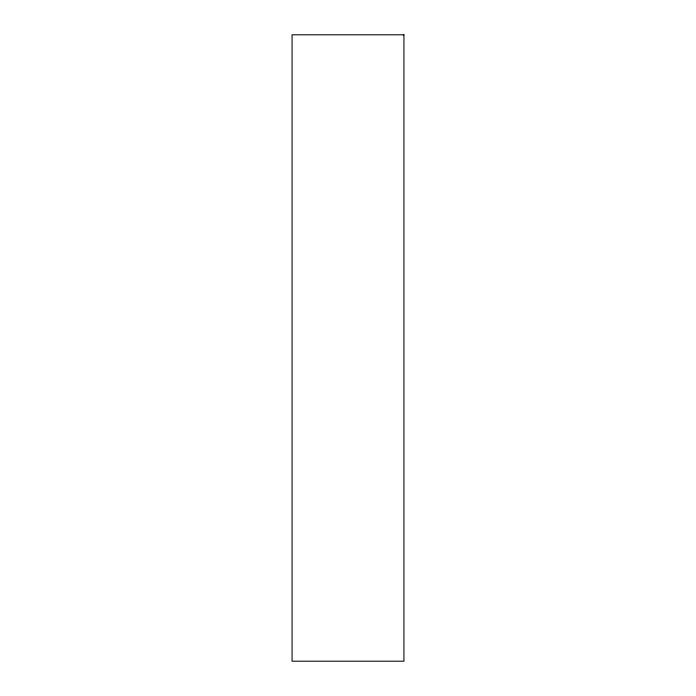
<?xml version="1.0" encoding="UTF-8"?>
<svg xmlns="http://www.w3.org/2000/svg" width="696" height="696" viewBox="0 0 696 696"><rect width="100%" height="100%" fill="white"/><g stroke="black" fill="none" stroke-linecap="round" stroke-linejoin="round"><path stroke-width="1.04" d="M403.932 34.8L292.068 34.8L292.068 661.2L403.932 661.2L403.932 34.8"/></g></svg>
